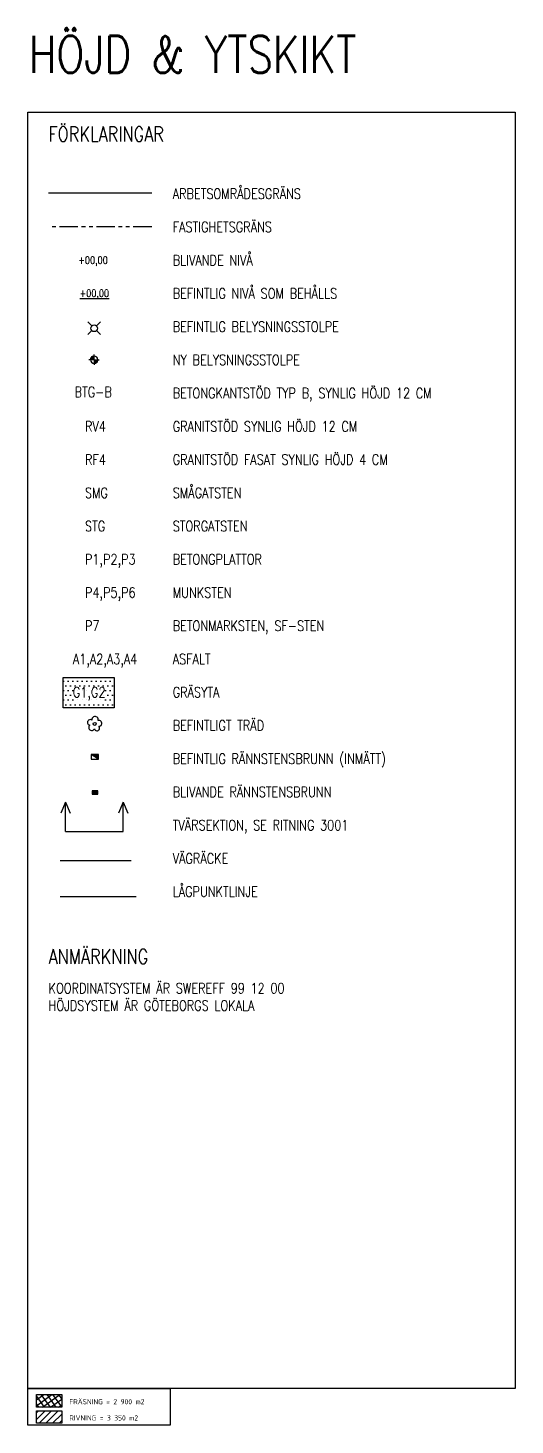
# Model space of a CAD drawing. Header units: metres. Extents: x 148130 to 148867, y 6395392 to 6395652.
# Drawn here: x 148725.1 to 148758.1, y 6395557.2 to 6395651.7 of the extents above; entities that cross this region are included whole.
import ezdxf

# ---------------------------------------------------------------- set-up
doc = ezdxf.new("R2010")
doc.units = ezdxf.units.M
doc.linetypes.add('PHANTOM', pattern=[2.5, 1.25, -0.25, 0.25, -0.25, 0.25, -0.25])
for name, color, linetype in [('M-BEF-BRUNNAR-INMÄTT', 4, 'Continuous'), ('M-BEF-STOLPAR-INMÄTT', 4, 'Continuous'), ('M-BEF-TRÄD', 4, 'Continuous'), ('M-BELYSNINGSSTOLPE', 1, 'Continuous'), ('M-BRUNNAR', 3, 'Continuous'), ('M-FÖRKLARINGAR', 3, 'Continuous'), ('M-GR-ARBETSOMRÅDESGRÄNS', 7, 'ARBETSOMR_GR'), ('M-GR-FASTIGHETSGRÄNS', 3, 'PHANTOM'), ('M-LÅGPUNKT', 1, 'Dike5'), ('M-RASTER-FRÄSNING', 13, 'Continuous'), ('M-RASTER-GRÄS', 1, 'Continuous'), ('M-RASTER-RIVNING', 13, 'Continuous'), ('M-SEKTIONSMARKERING', 1, 'Continuous'), ('M-STAMPEL', 3, 'Continuous'), ('M-VÄGRÄCKE', 3, 'Continuous')]:
    doc.layers.add(name, color=color, linetype=linetype)
doc.layers.add('M-RUTA-200', color=7, linetype='Continuous', plot=False)
doc.styles.add('ISO', font='iso.shx', dxfattribs={"height": 2.5})
doc.styles.add('SIMPLEX8', font='simplex.shx', dxfattribs={"width": 0.8})
doc.linetypes.add('ARBETSOMR_GR', pattern='A,0.5,-0.2,["+",Standard,S=0.1,R=0,X=-0.1,Y=-0.05],-0.2', length=0.9)
doc.linetypes.add('Dike5', pattern='A,1.5,["|",Standard,S=0.5,R=75,X=0,Y=0],1e-06,["|",Standard,S=0.5,R=105,X=0,Y=0],-0.75', length=2.250001)
doc.linetypes.add('FENCELINE2', pattern='A,0.25,-0.1,[132,ltypeshp.shx,S=0.1,R=0,X=-0.1,Y=0],-0.1,1', length=1.45)
pattern_1 = [(224.9999999982, (26965.2474268, 71504.0631581), (0.00157154482114, -0.00157154482124), [])]

# ---------------------------------------------------------------- blocks, each defined once
blk = doc.blocks.new('TK-BEF_RB-SANDFÅNG')
blk.add_hatch(color=256).paths.add_polyline_path([(-0.25, 0.3), (0.25, 0), (0.25, 0.3)])
blk.add_line((0.25, 0), (-0.25, 0.3))
at = {"flags": 128}
blk.add_lwpolyline([(-0.25, 0.3), (-0.25, 0), (0.25, 0), (0.25, 0.3)], close=True, dxfattribs=at)
blk = doc.blocks.new('TK-RB-SPYGATT')
blk.add_hatch(color=1).paths.add_polyline_path([(0.25, 0.3), (-0.25, 0.3), (-0.25, 0), (0.25, 0)])
at = {"color": 1}
for p, q in [((0.25, 0.3), (-0.25, 0.3)), ((-0.25, 0.3), (-0.25, 0)), ((-0.25, 0.3), (0.25, 0)), ((-0.25, 0), (0.25, 0)), ((0.25, 0), (0.25, 0.3))]:
    blk.add_line(p, q, dxfattribs=at)
blk = doc.blocks.new('belysningsstolpe')
at = {"layer": 'M-BELYSNINGSSTOLPE'}
h = blk.add_hatch(dxfattribs=at)
h.set_pattern_fill('ANSI31', color=256, scale=0.0007, angle=180, style=0)
h.set_pattern_definition(pattern_1)
edge = h.paths.add_edge_path()
edge.add_line((0, 0), (0, 0.245))
edge.add_arc((0, 0), 0.245, 90, 180)
edge.add_line((-0.245, 0), (0, 0))
h = blk.add_hatch(dxfattribs=at)
h.set_pattern_fill('ANSI31', color=256, scale=0.0007, angle=180, style=0)
h.set_pattern_definition(pattern_1)
edge = h.paths.add_edge_path()
edge.add_arc((0, 0), 0.245, 270, 360)
edge.add_line((0.245, 0), (0, 0))
edge.add_line((0, 0), (0, -0.245))
for p, q in [((-0.245, 0), (-0.35, 0)), ((0, 0), (-0.245, 0)), ((0, 0.245), (0, 0.353)), ((0, 0), (0, 0.245)), ((0, 0), (0.245, 0)), ((0, 0), (0, -0.245)), ((0, -0.242), (0, -0.347)), ((0.245, 0), (0.35, 0))]:
    blk.add_line(p, q, dxfattribs=at)
for start, end in [(90, 180), (180, 270), (360, 90), (270, 360)]:
    blk.add_arc((0, 0), 0.245, start, end, dxfattribs=at)
blk = doc.blocks.new('PRI_L_BELYS')
for points in [[(-0.21, 0.21, 0), (-0.57, 0.57, 0)], [(0.21, 0.21, 0), (0.57, 0.57, 0)], [(-0.21, -0.21, 0), (-0.57, -0.57, 0)], [(0.21, -0.21, 0), (0.57, -0.57, 0)]]:
    blk.add_polyline3d(points)
blk.add_circle((0, 0), 0.3)

msp = doc.modelspace()

# ---------------------------------------------------------------- hatches: boundary and pattern name
at = {"layer": 'M-RASTER-FRÄSNING'}
h = msp.add_hatch(dxfattribs=at)
h.set_pattern_fill('NET', color=256, scale=0.1, angle=36, style=0)
h.paths.add_polyline_path([(148727.402, 6395558.367), (148727.402, 6395559.212), (148725.694, 6395559.212), (148725.694, 6395558.367)])
at = {"layer": 'M-RASTER-GRÄS'}
h = msp.add_hatch(dxfattribs=at)
h.set_pattern_fill('DOTS', color=256, scale=0.2, style=0)
h.set_pattern_definition([(7e-13, (76609.6128, 3198869.55463), (0.15875, 0.3175), [0, -0.3175])])
h.paths.add_polyline_path([(148730.959, 6395607.758), (148727.494, 6395607.758), (148727.494, 6395605.701), (148730.959, 6395605.701)])
at = {"layer": 'M-RASTER-RIVNING'}
h = msp.add_hatch(dxfattribs=at)
h.set_pattern_fill('ANSI31', color=256, scale=0.1, style=0)
h.set_pattern_definition([(45, (0, 0), (-0.224506403027, 0.224506403027), [])])
h.paths.add_polyline_path([(148725.694, 6395558.116), (148725.694, 6395557.27), (148727.402, 6395557.27), (148727.402, 6395558.116)])

# ---------------------------------------------------------------- linework, layer by layer
for points in [[(148725.115, 6395559.628), (148734.738, 6395559.628), (148734.738, 6395557.15), (148725.115, 6395557.15)], [(148725.694, 6395559.212), (148727.402, 6395559.212), (148727.402, 6395558.367), (148725.694, 6395558.367)], [(148725.694, 6395558.116), (148727.402, 6395558.116), (148727.402, 6395557.27), (148725.694, 6395557.27)]]:
    msp.add_lwpolyline(points, close=True)
at = {"layer": 'M-BEF-TRÄD'}
msp.add_circle((148729.637, 6395604.618), 0.1, dxfattribs=at)
for centre, radius, start, end in [((148729.336, 6395604.721), 0.192, 57.34165, 261.23001), ((148729.661, 6395604.899), 0.222, 345.02291, 184.09648), ((148729.93, 6395604.653), 0.196, 269.44438, 106.32188), ((148729.439, 6395604.38), 0.201, 131.23397, 330.91103), ((148729.79, 6395604.336), 0.184, 196.976, 41.22495)]:
    msp.add_arc(centre, radius, start, end, dxfattribs=at)
at = {"layer": 'M-FÖRKLARINGAR', "color": 7}
msp.add_lwpolyline([(148727.494, 6395607.758), (148730.959, 6395607.758), (148730.959, 6395605.701), (148727.494, 6395605.701)], close=True, dxfattribs=at)
at = {"layer": 'M-GR-ARBETSOMRÅDESGRÄNS', "ltscale": 5}
msp.add_line((148733.503, 6395640.559), (148726.508, 6395640.559), dxfattribs=at)
at = {"layer": 'M-GR-FASTIGHETSGRÄNS'}
msp.add_line((148733.503, 6395638.277), (148726.508, 6395638.277), dxfattribs=at)
at = {"layer": 'M-LÅGPUNKT', "flags": 128}
msp.add_lwpolyline([(148732.449, 6395592.914), (148727.291, 6395592.914)], dxfattribs=at)
at = {"layer": 'M-RUTA-200', "lineweight": -3, "ltscale": 0.8}
msp.add_lwpolyline([(148725.115, 6395646.034), (148758.109, 6395646.034), (148758.109, 6395559.628), (148725.115, 6395559.628)], close=True, dxfattribs=at)
at = {"layer": 'M-SEKTIONSMARKERING'}
for p, q in [((148727.661, 6395599.331), (148727.34, 6395598.582)), ((148727.661, 6395597.331), (148727.661, 6395599.331)), ((148727.661, 6395599.331), (148727.983, 6395598.582)), ((148731.568, 6395599.331), (148731.246, 6395598.582)), ((148731.568, 6395597.331), (148731.568, 6395599.331)), ((148731.568, 6395599.331), (148731.889, 6395598.582)), ((148727.661, 6395597.331), (148731.568, 6395597.331))]:
    msp.add_line(p, q, dxfattribs=at)
at = {"layer": 'M-VÄGRÄCKE', "linetype": 'FENCELINE2'}
msp.add_line((148727.291, 6395595.368), (148732.11, 6395595.368), dxfattribs=at)

# ---------------------------------------------------------------- block references
at = {"layer": 'M-BEF-BRUNNAR-INMÄTT'}
msp.add_blockref('TK-BEF_RB-SANDFÅNG', (148729.651, 6395602.243), dxfattribs=at)
at = {"layer": 'M-BEF-STOLPAR-INMÄTT', "lineweight": -3, "xscale": 0.75, "yscale": 0.75, "zscale": 0.75}
msp.add_blockref('PRI_L_BELYS', (148729.601, 6395631.404), dxfattribs=at)
at = {"layer": 'M-BELYSNINGSSTOLPE', "lineweight": -3}
msp.add_blockref('belysningsstolpe', (148729.601, 6395629.28), dxfattribs=at)
at = {"layer": 'M-BRUNNAR', "color": 1, "xscale": 0.75, "yscale": 0.75, "zscale": 0.75}
msp.add_blockref('TK-RB-SPYGATT', (148729.651, 6395599.858), dxfattribs=at)

# ---------------------------------------------------------------- texts
at = {"layer": 'M-FÖRKLARINGAR', "color": 7, "style": 'SIMPLEX8', "width": 0.8}
for s, p in [('FÖRKLARINGAR', (148726.508, 6395644.057)), ('ANMÄRKNING', (148726.508, 6395588.366))]:
    msp.add_text(s, height=1, dxfattribs=at).set_placement(p)
at = {"layer": 'M-FÖRKLARINGAR', "style": 'SIMPLEX8', "width": 0.8}
for s, p in [('ARBETSOMRÅDESGRÄNS', (148734.92, 6395640.164)), ('FASTIGHETSGRÄNS', (148734.92, 6395637.914)), ('BLIVANDE NIVÅ ', (148734.92, 6395635.664)), ('BEFINTLIG NIVÅ SOM BEHÅLLS', (148734.92, 6395633.414)), ('BEFINTLIG BELYSNINGSSTOLPE', (148734.92, 6395631.164)), ('NY BELYSNINGSSTOLPE', (148734.92, 6395628.914)), ('BTG-B', (148728.276, 6395626.742)), ('BETONGKANTSTÖD TYP B, SYNLIG HÖJD 12 CM', (148734.92, 6395626.664)), ('RV4', (148728.978, 6395624.414)), ('GRANITSTÖD SYNLIG HÖJD 12 CM', (148734.92, 6395624.414)), ('RF4', (148728.978, 6395622.164)), ('GRANITSTÖD FASAT SYNLIG HÖJD 4 CM', (148734.92, 6395622.164)), ('SMÅGATSTEN', (148734.92, 6395619.914)), ('SMG', (148728.978, 6395619.914)), ('STG', (148728.978, 6395617.664)), ('STORGATSTEN', (148734.92, 6395617.664)), ('P1,P2,P3', (148728.978, 6395615.414)), ('BETONGPLATTOR', (148734.92, 6395615.414)), ('P4,P5,P6', (148728.978, 6395613.164)), ('MUNKSTEN', (148734.92, 6395613.164)), ('P7', (148728.978, 6395610.914)), ('BETONMARKSTEN, SF-STEN', (148734.92, 6395610.914)), ('A1,A2,A3,A4', (148728.158, 6395608.664)), ('ASFALT', (148734.92, 6395608.664)), ('G1,G2', (148728.158, 6395606.414)), ('GRÄSYTA', (148734.92, 6395606.414)), ('BEFINTLIGT TRÄD', (148734.92, 6395604.164)), ('BEFINTLIG RÄNNSTENSBRUNN (INMÄTT)', (148734.92, 6395601.914)), ('BLIVANDE RÄNNSTENSBRUNN', (148734.92, 6395599.664)), ('TVÄRSEKTION, SE RITNING 3001', (148734.92, 6395597.414)), ('VÄGRÄCKE', (148734.92, 6395595.164)), ('LÅGPUNKTLINJE', (148734.92, 6395592.914))]:
    msp.add_text(s, height=0.7, dxfattribs=at).set_placement(p)
at = {"layer": 'M-FÖRKLARINGAR', "color": 1, "style": 'SIMPLEX8', "width": 0.8}
for s, p in [('+00,00', (148728.531, 6395635.775)), ('%%U+00,00', (148728.62, 6395633.525))]:
    msp.add_text(s, height=0.5, dxfattribs=at).set_placement(p)
at = {"layer": 'M-FÖRKLARINGAR', "insert": (148726.512, 6395587.07), "char_height": 0.7, "width": 21.35745, "attachment_point": 1, "style": 'SIMPLEX8'}
msp.add_mtext('KOORDINATSYSTEM ÄR SWEREFF 99 12 00\\PHÖJDSYSTEM ÄR GÖTEBORGS LOKALA', dxfattribs=at)
at = {"layer": 'M-RUTA-200', "color": 3, "lineweight": -3, "ltscale": 0.8, "style": 'SIMPLEX8', "width": 0.8}
msp.add_text('HÖJD & YTSKIKT', height=2.5, dxfattribs=at).set_placement((148725.164, 6395648.704))
at = {"layer": 'M-STAMPEL', "style": 'ISO', "width": 0.95}
for s, p in [('FRÄSNING = 2 900 m2', (148727.919, 6395558.555)), ('RIVNING = 3 350 m2', (148727.919, 6395557.458))]:
    msp.add_text(s, height=0.35, dxfattribs=at).set_placement(p)

doc.saveas('drawing.dxf')
